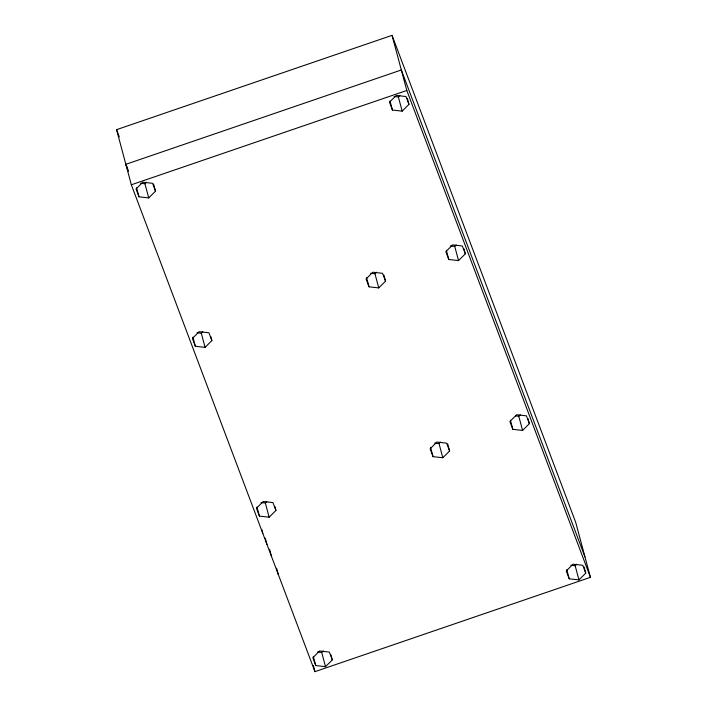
<?xml version="1.0" encoding="UTF-8"?>
<svg xmlns="http://www.w3.org/2000/svg" width="707" height="707" viewBox="0 0 707 707"><rect width="100%" height="100%" fill="white"/><g stroke="black" fill="none" stroke-linecap="round" stroke-linejoin="round"><path stroke-width="1.06" d="M140.605 183.254L144.935 183.74L146.437 182.238M155.513 191.155L152.553 183.316L142.814 182.22L136.027 188.972L138.987 196.82L148.726 197.907L155.513 191.155L153.613 184.076M394.046 96.488L398.377 96.974L399.879 95.472M408.955 104.389L405.995 96.541L396.256 95.454L389.469 102.206L392.429 110.045L402.168 111.14L408.955 104.389L407.329 98.317M196.97 332.714L201.301 333.2L202.803 331.698M211.879 340.615L208.919 332.767L199.18 331.68L192.392 338.432L195.353 346.271L205.092 347.367L211.879 340.615L210.792 336.567M370.627 273.255L374.957 273.742L376.469 272.239M385.545 281.156L382.584 273.317L372.845 272.222L366.058 278.973L369.019 286.821L378.758 287.908L385.545 281.156L383.919 275.085M450.412 245.939L454.742 246.425L456.245 244.931M465.321 253.848L462.36 246.001L452.621 244.905L445.834 251.657L448.795 259.504L458.534 260.6L465.321 253.848L463.969 248.784M261.024 502.553L265.355 503.039L266.857 501.537M275.933 510.454L272.973 502.606L263.234 501.519L256.447 508.271L259.407 516.11L269.146 517.206L275.933 510.454L274.846 506.406M434.681 443.095L439.012 443.581L440.523 442.078M449.599 450.995L446.638 443.156L436.891 442.061L430.112 448.812L433.064 456.66L442.812 457.747L449.599 450.995L447.699 443.916M515.544 415.902L518.797 416.264L520.299 414.77M529.375 423.687L526.415 415.84L516.676 414.744L509.888 421.496L512.849 429.343L522.588 430.439L529.375 423.687L528.023 418.624M317.39 652.004L321.72 652.49L323.223 650.997M332.299 659.914L329.338 652.066L319.599 650.979L312.812 657.731L315.773 665.57L325.512 666.666L332.299 659.914L330.947 654.85M570.832 565.238L575.162 565.724L576.665 564.221M585.741 573.147L582.78 565.3L573.041 564.204L566.254 570.956L569.215 578.803L578.953 579.899L585.741 573.147L584.115 567.067M116.567 129.664L392.049 35.35L575.666 522.217L590.433 577.336L314.951 671.65L131.334 184.783L116.567 129.664L119.289 136.884M127.781 169.433L125.846 164.316L401.329 69.984L584.945 556.869M131.334 184.783L406.817 90.469L392.049 35.35M125.846 164.298L128.48 171.262M406.817 90.469L590.433 577.336M269.57 549.268L271.541 556.577M265.258 538.142L266.937 544.408M575.162 565.724L578.953 579.899M566.775 569.692L569.215 578.803M518.797 416.264L522.588 430.439M510.41 420.232L512.849 429.343M454.742 246.425L458.534 260.6M446.356 250.393L448.795 259.504M398.377 96.974L402.168 111.14M389.99 100.942L392.429 110.045M439.012 443.581L442.812 457.747M430.625 447.549L433.064 456.66M374.957 273.742L378.758 287.908M366.571 277.71L369.019 286.821M321.72 652.49L325.512 666.666M313.334 656.458L315.773 665.57M313.307 665.508L314.951 671.65M265.355 503.039L269.146 517.206M276.623 568.269L278.266 574.411M256.959 507.007L259.407 516.11M261.714 529.349L262.81 533.44M201.301 333.2L205.092 347.367M192.914 337.168L195.353 346.271M144.935 183.74L148.726 197.907M136.539 187.709L138.987 196.82"/></g></svg>
